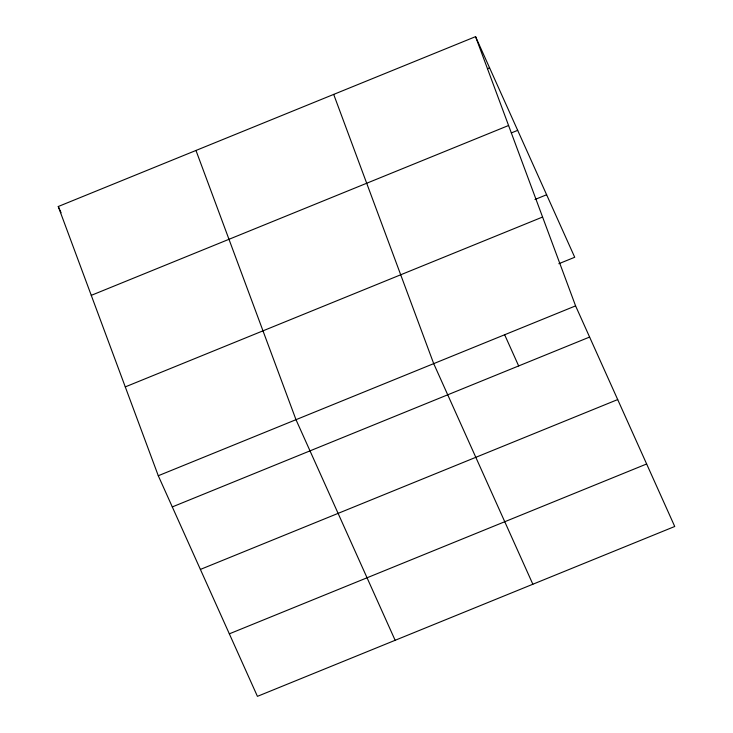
<?xml version="1.0" encoding="UTF-8"?>
<svg xmlns="http://www.w3.org/2000/svg" width="733" height="733" viewBox="0 0 733 733"><rect width="100%" height="100%" fill="white"/><g stroke="black" fill="none" stroke-linecap="round" stroke-linejoin="round"><path stroke-width="1.1" d="M475.57 36.65L575.588 305.881L674.736 526.486L257.43 696.35L158.282 475.735L58.264 206.514L475.57 36.65L574.718 257.265L558.839 263.724M487.472 68.691L489.589 67.83M91.268 295.353L508.583 125.499M511.332 132.93L517.681 130.346M534.98 199.495L546.626 194.749M125.27 386.896L542.585 217.032M158.282 475.735L575.588 305.881M172.292 506.924L589.607 337.061M200.384 569.431L617.699 399.567M229.337 633.834L646.643 463.98M504.652 334.752L518.662 365.932M532.854 584.238L433.707 363.632L333.689 94.401M395.142 640.294L295.995 419.688L195.977 150.457M58.264 206.514L61.068 212.744"/></g></svg>
